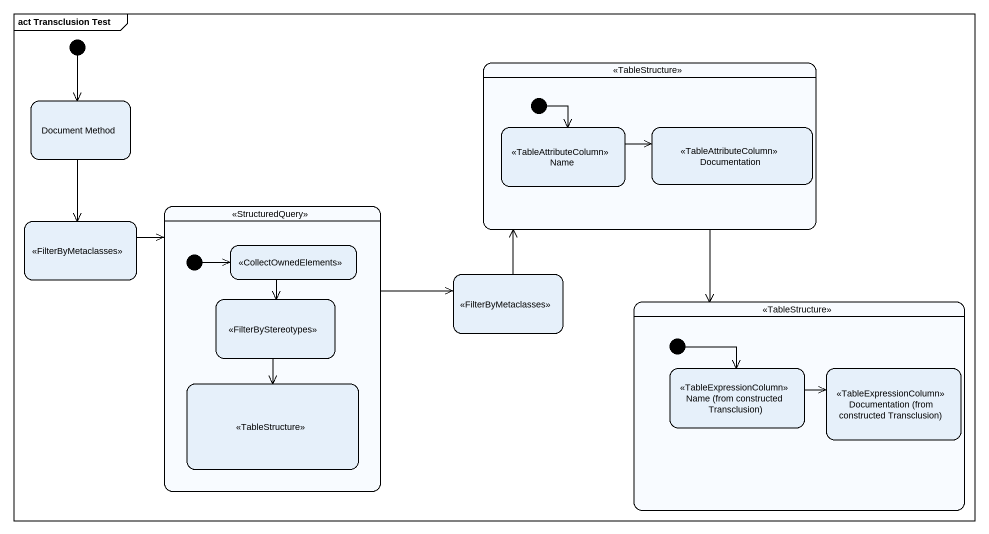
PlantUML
@startuml
mainframe act Transclusion Test
hide empty description
state "Document Method" as Document_Method
state " " as state1 <<TableStructure>> {
  state Name <<TableAttributeColumn>>
  state Documentation <<TableAttributeColumn>>
  [*] --> Name
}
state " " as state2 <<StructuredQuery>> {
  state " " as state4 <<CollectOwnedElements>>
  state " " as state6 <<FilterByStereotypes>>
  state " " as state8 <<TableStructure>>
  [*] -right-> state4
}
state " " as state3 <<FilterByMetaclasses>>
state " " as state5 <<FilterByMetaclasses>>
state " " as state7 <<TableStructure>> {
  state "Name (from constructed Transclusion)" as Name_from_constructed <<TableExpressionColumn>>
  state "Documentation (from constructed Transclusion)" as Documentation_from <<TableExpressionColumn>>
  [*] --> Name_from_constructed
}
[*] --> Document_Method
Document_Method --> state3
state1 --> state7
Name -right-> Documentation
state2 -right-> state5
state3 -right-> state2
state4 --> state6
state5 -up-> state1
state6 --> state8
Name_from_constructed -right-> Documentation_from
@enduml
